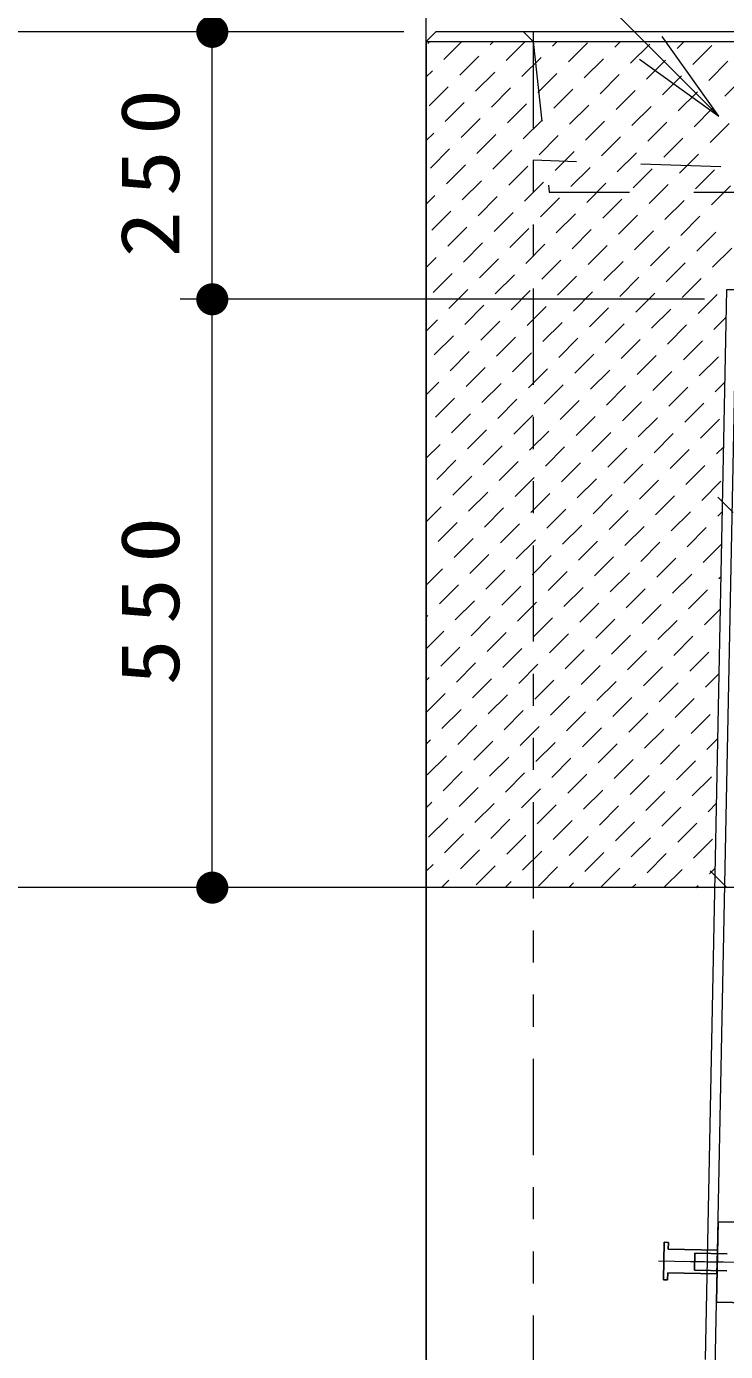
# Model space of a CAD drawing. Units: millimetres on the paper, scale 1:30. Extents: x -385 to 0, y 0 to 338.
# Drawn here: x -330.7 to -308.92, y 83.56 to 124.85 of the extents above; entities that cross this region are included whole.
import ezdxf

# ---------------------------------------------------------------- set-up
doc = ezdxf.new("R2010")
doc.units = ezdxf.units.MM
for name, pattern in [('USER1', [4.5, 2.5, -2]), ('USER2', [6, 3, -1, 1, -1]), ('USER3', [8, 3, -1, 1, -1, 1, -1])]:
    doc.linetypes.add(name, pattern=pattern)
doc.layers.add('LY_1', color=7, linetype='Continuous', lineweight=13)
doc.styles.add('ＭＳ ゴシック', font='')
doc.styles.get('ＭＳ ゴシック').set_extended_font_data('MS Gothic')

# ---------------------------------------------------------------- blocks, each defined once
blk = doc.blocks.new('filled_dot')
at = {"color": 0, "linetype": 'Continuous', "lineweight": -2, "const_width": 1.25}
blk.add_lwpolyline([(-0.625, 0, 1), (0.625, 0, 1)], format="xyb", close=True, dxfattribs=at)
blk = doc.blocks.new('open_arrow')
at = {"color": 0, "linetype": 'Continuous', "lineweight": -2}
blk.add_lwpolyline([(7.5, 1.25), (0, 0), (7.5, -1.25)], dxfattribs=at)

msp = doc.modelspace()

# ---------------------------------------------------------------- linework, layer by layer
at = {"layer": 'LY_1'}
for p, q in [((-309.124, 122.058), (-329.512, 142.447)), ((-318.943, 124.68), (-335.909, 124.68)), ((-324.909, 116.347), (-324.909, 124.68)), ((-318.189, 124.318), (-318.126, 124.38)), ((-317.694, 123.823), (-317.136, 124.38)), ((-316.249, 124.278), (-316.146, 124.38)), ((-315.754, 123.783), (-315.16, 124.377)), ((-314.308, 124.238), (-314.166, 124.38)), ((-313.813, 123.743), (-313.219, 124.337)), ((-312.368, 124.199), (-312.186, 124.38)), ((-311.873, 123.704), (-311.279, 124.298)), ((-310.428, 124.159), (-310.207, 124.38)), ((-317.199, 123.328), (-316.605, 123.922)), ((-315.259, 123.288), (-314.665, 123.882)), ((-309.933, 123.664), (-309.339, 124.258)), ((-318.243, 123.274), (-318.05, 123.466)), ((-313.318, 123.248), (-312.724, 123.842)), ((-311.378, 123.209), (-310.784, 123.803)), ((-309.438, 123.169), (-308.844, 123.763)), ((-316.704, 122.833), (-316.11, 123.427)), ((-314.764, 122.793), (-314.17, 123.387)), ((-312.823, 122.753), (-312.229, 123.347)), ((-310.883, 122.714), (-310.289, 123.308)), ((-308.943, 122.674), (-308.349, 123.268)), ((-318.149, 122.377), (-317.555, 122.971)), ((-316.209, 122.338), (-315.615, 122.932)), ((-314.269, 122.298), (-313.675, 122.892)), ((-312.328, 122.259), (-311.734, 122.852)), ((-310.388, 122.219), (-309.794, 122.813)), ((-317.654, 121.882), (-317.06, 122.476)), ((-315.714, 121.843), (-315.12, 122.437)), ((-313.774, 121.803), (-313.18, 122.397)), ((-311.833, 121.764), (-311.239, 122.358)), ((-309.893, 121.724), (-309.299, 122.318)), ((-317.159, 121.387), (-316.565, 121.981)), ((-315.219, 121.348), (-314.625, 121.942)), ((-313.279, 121.308), (-312.685, 121.902)), ((-311.338, 121.269), (-310.745, 121.863)), ((-309.398, 121.229), (-308.804, 121.823)), ((-318.243, 121.294), (-318.011, 121.526)), ((-316.664, 120.892), (-316.07, 121.486)), ((-314.724, 120.853), (-314.13, 121.447)), ((-312.784, 120.813), (-312.19, 121.407)), ((-318.11, 120.437), (-317.516, 121.031)), ((-316.169, 120.397), (-315.575, 120.991)), ((-310.844, 120.774), (-310.25, 121.368)), ((-314.229, 120.358), (-313.635, 120.952)), ((-312.289, 120.318), (-311.695, 120.912)), ((-310.349, 120.279), (-309.755, 120.873)), ((-317.615, 119.942), (-317.021, 120.536)), ((-315.674, 119.902), (-315.08, 120.496)), ((-313.734, 119.863), (-313.14, 120.457)), ((-311.794, 119.823), (-311.2, 120.417)), ((-309.854, 119.784), (-309.26, 120.378)), ((-317.12, 119.447), (-316.526, 120.041)), ((-315.179, 119.407), (-314.586, 120.001)), ((-313.239, 119.368), (-312.645, 119.962)), ((-311.299, 119.328), (-310.705, 119.922)), ((-309.359, 119.289), (-308.765, 119.883)), ((-318.243, 119.314), (-317.971, 119.586)), ((-316.625, 118.952), (-316.031, 119.546)), ((-314.685, 118.912), (-314.091, 119.506)), ((-312.744, 118.873), (-312.15, 119.467)), ((-310.804, 118.833), (-310.21, 119.427)), ((-318.07, 118.497), (-317.476, 119.091)), ((-316.13, 118.457), (-315.536, 119.051)), ((-314.19, 118.418), (-313.596, 119.011)), ((-312.249, 118.378), (-311.655, 118.972)), ((-310.309, 118.338), (-309.715, 118.932)), ((-317.575, 118.002), (-316.981, 118.596)), ((-315.635, 117.962), (-315.041, 118.556)), ((-313.695, 117.923), (-313.101, 118.517)), ((-317.08, 117.507), (-316.486, 118.101)), ((-311.754, 117.883), (-311.16, 118.477)), ((-309.814, 117.843), (-309.22, 118.437)), ((-315.14, 117.467), (-314.546, 118.061)), ((-313.2, 117.428), (-312.606, 118.022)), ((-311.259, 117.388), (-310.665, 117.982)), ((-309.319, 117.348), (-308.725, 117.942)), ((-318.243, 117.334), (-317.932, 117.645)), ((-316.585, 117.012), (-315.991, 117.606)), ((-314.645, 116.972), (-314.051, 117.566)), ((-312.705, 116.933), (-312.111, 117.527)), ((-310.764, 116.893), (-310.17, 117.487)), ((-318.031, 116.556), (-317.437, 117.15)), ((-316.09, 116.517), (-315.496, 117.111)), ((-314.15, 116.477), (-313.556, 117.071)), ((-312.21, 116.438), (-311.616, 117.032)), ((-310.269, 116.398), (-309.675, 116.992)), ((-317.536, 116.061), (-316.942, 116.655)), ((-315.595, 116.022), (-315.001, 116.616)), ((-313.655, 115.982), (-313.061, 116.576)), ((-311.715, 115.943), (-311.121, 116.537)), ((-309.774, 115.903), (-309.18, 116.497)), ((-309.576, 116.347), (-325.909, 116.347)), ((-324.909, 98.014), (-324.909, 116.347)), ((-317.041, 115.566), (-316.447, 116.16)), ((-315.1, 115.527), (-314.506, 116.121)), ((-313.16, 115.487), (-312.566, 116.081)), ((-311.22, 115.448), (-310.626, 116.042)), ((-318.243, 115.354), (-317.892, 115.705)), ((-316.546, 115.071), (-315.952, 115.665)), ((-314.605, 115.032), (-314.011, 115.626)), ((-309.279, 115.408), (-308.893, 115.795)), ((-317.991, 114.616), (-317.397, 115.21)), ((-312.665, 114.992), (-312.071, 115.586)), ((-310.725, 114.953), (-310.131, 115.547)), ((-316.051, 114.577), (-315.457, 115.17)), ((-314.11, 114.537), (-313.516, 115.131)), ((-312.17, 114.497), (-311.576, 115.091)), ((-310.23, 114.458), (-309.636, 115.052)), ((-317.496, 114.121), (-316.902, 114.715)), ((-315.556, 114.082), (-314.962, 114.676)), ((-313.615, 114.042), (-313.021, 114.636)), ((-311.675, 114.002), (-311.081, 114.596)), ((-309.735, 113.963), (-309.141, 114.557)), ((-317.001, 113.626), (-316.407, 114.22)), ((-315.061, 113.587), (-314.467, 114.181)), ((-313.12, 113.547), (-312.526, 114.141)), ((-311.18, 113.507), (-310.586, 114.101)), ((-318.243, 113.375), (-317.852, 113.765)), ((-316.506, 113.131), (-315.912, 113.725)), ((-314.566, 113.092), (-313.972, 113.686)), ((-312.625, 113.052), (-312.031, 113.646)), ((-310.685, 113.012), (-310.091, 113.606)), ((-309.24, 113.468), (-308.933, 113.774)), ((-317.951, 112.676), (-317.357, 113.27)), ((-316.011, 112.636), (-315.417, 113.23)), ((-314.071, 112.597), (-313.477, 113.191)), ((-312.13, 112.557), (-311.536, 113.151)), ((-317.456, 112.181), (-316.862, 112.775)), ((-315.516, 112.141), (-314.922, 112.735)), ((-310.19, 112.517), (-309.596, 113.111)), ((-313.576, 112.102), (-312.982, 112.696)), ((-311.635, 112.062), (-311.042, 112.656)), ((-309.695, 112.022), (-309.101, 112.616)), ((-316.961, 111.686), (-316.367, 112.28)), ((-315.021, 111.646), (-314.427, 112.24)), ((-313.081, 111.607), (-312.487, 112.201)), ((-311.141, 111.567), (-310.547, 112.161)), ((-318.243, 111.395), (-317.813, 111.824)), ((-316.466, 111.191), (-315.872, 111.785)), ((-314.526, 111.151), (-313.932, 111.745)), ((-312.586, 111.112), (-311.992, 111.706)), ((-310.646, 111.072), (-310.052, 111.666)), ((-309.2, 111.527), (-308.974, 111.754)), ((-317.912, 110.736), (-317.318, 111.329)), ((-315.971, 110.696), (-315.377, 111.29)), ((-314.031, 110.656), (-313.437, 111.25)), ((-312.091, 110.617), (-311.497, 111.211)), ((-310.151, 110.577), (-309.557, 111.171)), ((-317.417, 110.241), (-316.823, 110.835)), ((-315.476, 110.201), (-314.883, 110.795)), ((-313.536, 110.161), (-312.942, 110.755)), ((-311.596, 110.122), (-311.002, 110.716)), ((-309.656, 110.082), (-309.062, 110.676)), ((-316.922, 109.746), (-316.328, 110.34)), ((-314.982, 109.706), (-314.388, 110.3)), ((-313.041, 109.666), (-312.447, 110.26)), ((-318.243, 109.415), (-317.773, 109.884)), ((-316.427, 109.251), (-315.833, 109.845)), ((-311.101, 109.627), (-310.507, 110.221)), ((-308.679, 109.7), (-309.161, 110.181)), ((-314.487, 109.211), (-313.893, 109.805)), ((-312.546, 109.171), (-311.952, 109.765)), ((-310.606, 109.132), (-310.012, 109.726)), ((-309.161, 109.587), (-309.014, 109.734)), ((-317.872, 108.795), (-317.278, 109.389)), ((-315.932, 108.756), (-315.338, 109.35)), ((-313.992, 108.716), (-313.398, 109.31)), ((-312.051, 108.676), (-311.457, 109.27)), ((-310.111, 108.637), (-309.517, 109.231)), ((-317.377, 108.3), (-316.783, 108.894)), ((-315.437, 108.261), (-314.843, 108.855)), ((-313.497, 108.221), (-312.903, 108.815)), ((-311.556, 108.181), (-310.962, 108.775)), ((-309.616, 108.142), (-309.034, 108.723)), ((-318.243, 108.425), (-318.229, 108.439)), ((-316.882, 107.805), (-316.288, 108.399)), ((-314.942, 107.766), (-314.348, 108.36)), ((-313.002, 107.726), (-312.408, 108.32)), ((-311.061, 107.686), (-310.467, 108.28)), ((-318.243, 107.435), (-317.734, 107.944)), ((-316.387, 107.31), (-315.793, 107.904)), ((-314.447, 107.271), (-313.853, 107.865)), ((-312.507, 107.231), (-311.913, 107.825)), ((-310.566, 107.192), (-309.972, 107.785)), ((-317.833, 106.855), (-317.239, 107.449)), ((-315.892, 106.815), (-315.298, 107.409)), ((-313.952, 106.776), (-313.358, 107.37)), ((-309.121, 107.647), (-309.055, 107.713)), ((-317.338, 106.36), (-316.744, 106.954)), ((-312.012, 106.736), (-311.418, 107.33)), ((-310.071, 106.697), (-309.477, 107.291)), ((-315.397, 106.32), (-314.803, 106.914)), ((-313.457, 106.281), (-312.863, 106.875)), ((-311.517, 106.241), (-310.923, 106.835)), ((-309.576, 106.202), (-309.075, 106.703)), ((-318.243, 106.445), (-318.189, 106.499)), ((-316.843, 105.865), (-316.249, 106.459)), ((-314.902, 105.825), (-314.308, 106.419)), ((-312.962, 105.786), (-312.368, 106.38)), ((-311.022, 105.746), (-310.428, 106.34)), ((-318.243, 105.455), (-317.694, 106.004)), ((-316.348, 105.37), (-315.754, 105.964)), ((-314.407, 105.33), (-313.813, 105.924)), ((-312.467, 105.291), (-311.873, 105.885)), ((-310.527, 105.251), (-309.933, 105.845)), ((-317.793, 104.915), (-317.199, 105.509)), ((-315.853, 104.875), (-315.259, 105.469)), ((-313.912, 104.835), (-313.318, 105.429)), ((-311.972, 104.796), (-311.378, 105.39)), ((-310.032, 104.756), (-309.438, 105.35)), ((-317.298, 104.42), (-316.704, 105.014)), ((-315.358, 104.38), (-314.764, 104.974)), ((-313.417, 104.34), (-312.823, 104.934)), ((-311.477, 104.301), (-310.883, 104.895)), ((-318.243, 104.465), (-318.149, 104.558)), ((-316.803, 103.925), (-316.209, 104.519)), ((-314.863, 103.885), (-314.269, 104.479)), ((-309.537, 104.261), (-309.115, 104.683)), ((-318.243, 103.475), (-317.654, 104.063)), ((-312.922, 103.845), (-312.328, 104.439)), ((-310.982, 103.806), (-310.388, 104.4)), ((-316.308, 103.43), (-315.714, 104.024)), ((-314.368, 103.39), (-313.774, 103.984)), ((-312.427, 103.351), (-311.833, 103.944)), ((-310.487, 103.311), (-309.893, 103.905)), ((-317.753, 102.974), (-317.159, 103.568)), ((-315.813, 102.935), (-315.219, 103.529)), ((-313.873, 102.895), (-313.279, 103.489)), ((-311.932, 102.856), (-311.338, 103.45)), ((-309.992, 102.816), (-309.398, 103.41)), ((-317.258, 102.479), (-316.664, 103.073)), ((-315.318, 102.44), (-314.724, 103.034)), ((-313.378, 102.4), (-312.784, 102.994)), ((-311.437, 102.361), (-310.844, 102.955)), ((-318.243, 102.485), (-318.11, 102.618)), ((-316.763, 101.984), (-316.169, 102.578)), ((-314.823, 101.945), (-314.229, 102.539)), ((-312.883, 101.905), (-312.289, 102.499)), ((-310.943, 101.866), (-310.349, 102.46)), ((-309.497, 102.321), (-309.156, 102.663)), ((-318.209, 101.529), (-317.615, 102.123)), ((-316.268, 101.489), (-315.674, 102.083)), ((-314.328, 101.45), (-313.734, 102.044)), ((-312.388, 101.41), (-311.794, 102.004)), ((-317.714, 101.034), (-317.12, 101.628)), ((-315.773, 100.994), (-315.179, 101.588)), ((-310.448, 101.371), (-309.854, 101.965)), ((-313.833, 100.955), (-313.239, 101.549)), ((-311.893, 100.915), (-311.299, 101.509)), ((-309.953, 100.876), (-309.359, 101.47)), ((-317.219, 100.539), (-316.625, 101.133)), ((-315.278, 100.499), (-314.685, 101.093)), ((-313.338, 100.46), (-312.744, 101.054)), ((-311.398, 100.42), (-310.804, 101.014)), ((-318.243, 100.505), (-318.07, 100.678)), ((-316.724, 100.044), (-316.13, 100.638)), ((-314.784, 100.004), (-314.19, 100.598)), ((-312.843, 99.965), (-312.249, 100.559)), ((-310.903, 99.925), (-310.309, 100.519)), ((-309.458, 100.381), (-309.196, 100.642)), ((-318.169, 99.589), (-317.575, 100.183)), ((-316.229, 99.549), (-315.635, 100.143)), ((-314.289, 99.51), (-313.695, 100.103)), ((-312.348, 99.47), (-311.754, 100.064)), ((-310.408, 99.43), (-309.814, 100.024)), ((-317.674, 99.094), (-317.08, 99.688)), ((-315.734, 99.054), (-315.14, 99.648)), ((-313.794, 99.015), (-313.2, 99.609)), ((-311.853, 98.975), (-311.259, 99.569)), ((-309.913, 98.935), (-309.319, 99.529)), ((-317.179, 98.599), (-316.585, 99.193)), ((-315.239, 98.559), (-314.645, 99.153)), ((-313.299, 98.52), (-312.705, 99.114)), ((-318.243, 98.525), (-318.031, 98.737)), ((-316.684, 98.104), (-316.09, 98.698)), ((-311.358, 98.48), (-310.764, 99.074)), ((-314.744, 98.064), (-314.15, 98.658)), ((-312.804, 98.025), (-312.21, 98.619)), ((-310.835, 98.014), (-310.269, 98.579)), ((-309.418, 98.44), (-309.236, 98.622)), ((-308.873, 98.014), (-309.398, 98.539)), ((-256.716, 98.014), (-348.889, 98.014)), ((-317.764, 98.014), (-317.536, 98.242)), ((-315.784, 98.014), (-315.595, 98.203)), ((-313.804, 98.014), (-313.655, 98.163)), ((-311.825, 98.014), (-311.715, 98.124)), ((-309.845, 98.014), (-309.774, 98.084))]:
    msp.add_line(p, q, dxfattribs=at)
at = {"layer": 'LY_1', "color": 253}
msp.add_line((-318.243, 124.38), (-278.243, 124.38), dxfattribs=at)
at = {"layer": 'LY_1', "color": 253, "linetype": 'USER3'}
msp.add_line((-314.909, 124.68), (-314.909, 83.014), dxfattribs=at)
at = {"layer": 'LY_1', "color": 253, "linetype": 'USER1'}
msp.add_line((-286.576, 119.68), (-314.909, 120.68), dxfattribs=at)
at = {"layer": 'LY_1', "color": 253, "linetype": 'USER2'}
for p, q in [((-311.009, 86.383), (-309.009, 86.343)), ((-308.356, 86.33), (-310.181, 86.366))]:
    msp.add_line(p, q, dxfattribs=at)
at = {"layer": 'LY_1'}
msp.add_lwpolyline([(-278.243, 136.347), (-278.243, 83.314), (-278.543, 83.014), (-317.943, 83.014), (-318.243, 83.314), (-318.243, 136.347)], dxfattribs=at)
msp.add_lwpolyline([(-287.243, 83.014), (-278.543, 83.014), (-278.243, 83.314), (-278.243, 124.38), (-278.543, 124.68), (-317.943, 124.68), (-318.243, 124.38), (-318.243, 83.314), (-317.943, 83.014), (-309.243, 83.014), (-308.576, 116.347), (-287.909, 116.347)], close=True, dxfattribs=at)
at = {"layer": 'LY_1', "color": 253, "linetype": 'USER1'}
msp.add_lwpolyline([(-315.209, 124.68), (-314.909, 124.38), (-314.409, 119.68), (-282.076, 119.68), (-281.576, 124.38), (-281.276, 124.68)], dxfattribs=at)
at = {"layer": 'LY_1', "color": 253}
msp.add_lwpolyline([(-309.543, 83.314), (-308.876, 116.647), (-287.609, 116.647), (-286.943, 83.314)], dxfattribs=at)
at = {"layer": 'LY_1', "color": 4, "lineweight": 25}
msp.add_lwpolyline([(-306.701, 85.047), (-306.651, 87.546), (-309.151, 87.596), (-309.201, 85.097)], close=True, dxfattribs=at)
at = {"layer": 'LY_1', "color": 253, "linetype": 'USER1', "lineweight": 25}
msp.add_lwpolyline([(-309.169, 86.713), (-310.702, 86.744), (-310.697, 86.96), (-310.831, 86.963), (-310.854, 85.796), (-310.721, 85.794), (-310.716, 86.01), (-309.183, 85.98)], close=True, dxfattribs=at)
msp.add_lwpolyline([(-308.871, 86.607), (-309.87, 86.627), (-309.881, 86.094), (-308.881, 86.074)], dxfattribs=at)

# ---------------------------------------------------------------- block references
at = {"layer": 'LY_1', "xscale": 0.4, "yscale": 0.4}
for name, p, rotation in [('filled_dot', (-324.909, 124.68), 270), ('open_arrow', (-309.124, 122.058), 135), ('filled_dot', (-324.909, 116.347), 270), ('filled_dot', (-324.909, 116.347), 90), ('filled_dot', (-324.909, 98.014), 90)]:
    msp.add_blockref(name, p, dxfattribs=dict(at, rotation=rotation))

# ---------------------------------------------------------------- texts
at = {"layer": 'LY_1', "char_height": 1.833, "attachment_point": 8, "rotation": 90, "style": 'ＭＳ ゴシック'}
for s, insert in [('\\T1.33;\\W1.15;250', (-325.909, 120.514)), ('\\T1.33;\\W1.15;550', (-325.909, 107.18))]:
    msp.add_mtext(s, dxfattribs=dict(at, insert=insert))

doc.saveas('drawing.dxf')
